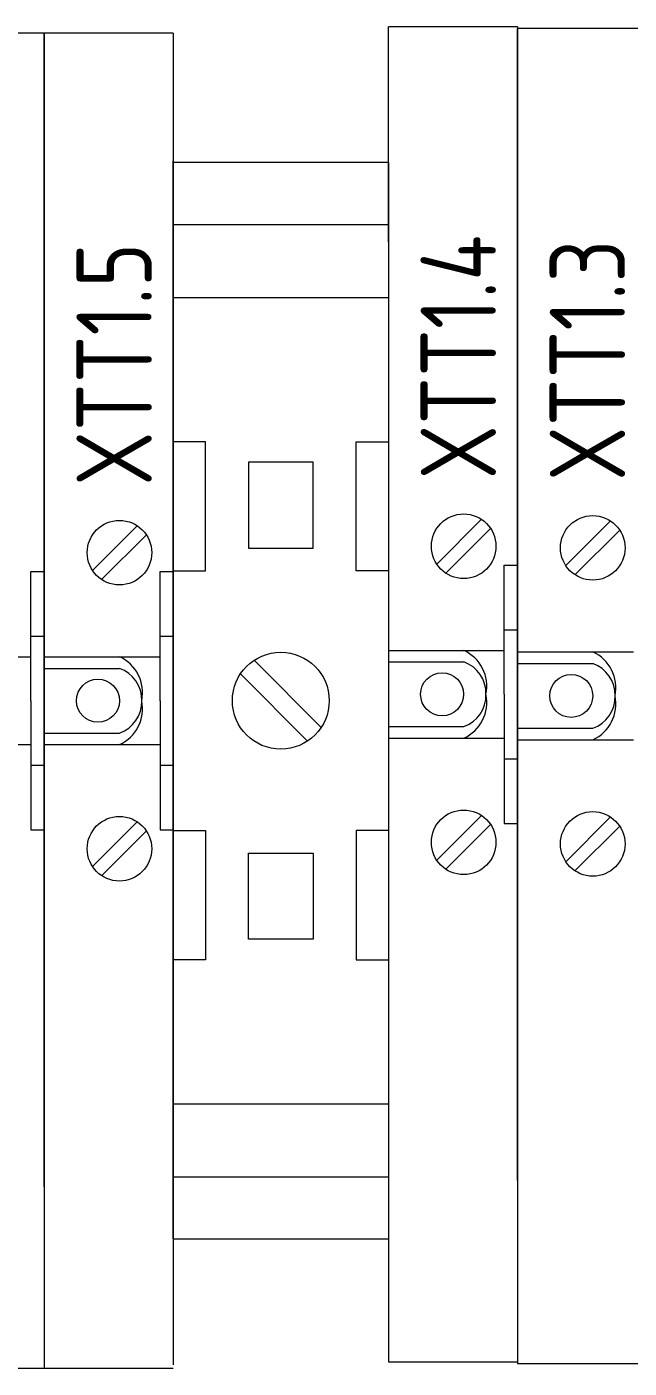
# Model space of a CAD drawing. Header units: millimetres. Extents: x 3520 to 8864, y 403 to 1747.
# Drawn here: x 7275.8 to 7303.8, y 1000.3 to 1062.6 of the extents above; entities that cross this region are included whole.
import ezdxf

# ---------------------------------------------------------------- set-up
doc = ezdxf.new("R2010")
doc.units = ezdxf.units.MM
doc.layers.add('Стерка', color=7, linetype='Continuous', lineweight=15)
doc.styles.add('ГОСТ В', font='GOST_0.TTF', dxfattribs={"height": 3.5})

msp = doc.modelspace()

# ---------------------------------------------------------------- linework, layer by layer
at = {"layer": 'Стерка', "color": 7}
for p, q in [((7276.565, 1062.328, 1518.358), (7270.565, 1062.328, 1518.358)), ((7282.565, 1062.328, 1518.358), (7276.565, 1062.328, 1518.358)), ((7276.565, 1052.328, 1518.358), (7276.565, 1062.328, 1518.358)), ((7276.565, 1062.328, 1518.358), (7276.565, 1052.328, 1518.358)), ((7282.565, 1062.328, 1518.358), (7282.565, 1052.328, 1518.358)), ((7298.565, 1062.626, 1518.358), (7292.565, 1062.626, 1518.358)), ((7292.565, 1052.626, 1518.358), (7292.565, 1062.626, 1518.358)), ((7298.565, 1062.626, 1518.358), (7298.565, 1052.626, 1518.358)), ((7304.565, 1062.552, 1518.358), (7298.565, 1062.552, 1518.358)), ((7298.565, 1052.552, 1518.358), (7298.565, 1062.552, 1518.358)), ((7298.565, 1056.626, 1518.358), (7298.565, 1006.626, 1518.358)), ((7276.565, 1056.328, 1518.358), (7276.565, 1006.328, 1518.358)), ((7282.565, 1056.402, 1518.358), (7282.565, 1006.402, 1518.358)), ((7282.565, 1056.402, 1518.358), (7282.565, 1006.402, 1518.358)), ((7282.565, 1056.402, 1518.358), (7282.565, 1006.402, 1518.358)), ((7282.565, 1056.402, 1518.358), (7282.565, 1006.402, 1518.358)), ((7282.565, 1056.402, 1518.358), (7282.565, 1006.402, 1518.358)), ((7282.565, 1006.402, 1518.358), (7282.565, 1056.402, 1518.358)), ((7282.565, 1006.402, 1518.358), (7282.565, 1056.402, 1518.358)), ((7282.565, 1056.402, 1518.358), (7282.565, 1006.402, 1518.358)), ((7282.565, 1006.402, 1518.358), (7282.565, 1056.402, 1518.358)), ((7282.565, 1006.402, 1518.358), (7282.565, 1056.402, 1518.358)), ((7282.565, 1056.402, 1518.358), (7282.565, 1006.402, 1518.358)), ((7292.565, 1056.328, 1518.358), (7282.565, 1056.328, 1518.358)), ((7282.565, 1056.328, 1518.358), (7282.565, 1006.328, 1518.358)), ((7282.565, 1006.328, 1518.358), (7282.565, 1056.328, 1518.358)), ((7282.565, 1006.328, 1518.358), (7282.565, 1056.328, 1518.358)), ((7282.565, 1056.328, 1518.358), (7282.565, 1006.328, 1518.358)), ((7282.565, 1056.328, 1518.358), (7282.565, 1006.328, 1518.358)), ((7282.565, 1056.328, 1518.358), (7282.565, 1006.328, 1518.358)), ((7292.565, 1056.328, 1518.358), (7292.565, 1006.328, 1518.358)), ((7292.565, 1054.126, 1518.358), (7292.565, 1009.126, 1518.358)), ((7298.565, 1054.126, 1518.358), (7298.565, 1009.126, 1518.358)), ((7298.565, 1054.126, 1518.358), (7298.565, 1009.126, 1518.358)), ((7298.565, 1054.126, 1518.358), (7298.565, 1009.126, 1518.358)), ((7298.565, 1054.126, 1518.358), (7298.565, 1009.126, 1518.358)), ((7298.565, 1054.126, 1518.358), (7298.565, 1009.126, 1518.358)), ((7276.565, 1053.828, 1518.358), (7276.565, 1008.828, 1518.358)), ((7276.565, 1053.828, 1518.358), (7276.565, 1008.828, 1518.358)), ((7276.565, 1053.828, 1518.358), (7276.565, 1008.828, 1518.358)), ((7276.565, 1053.828, 1518.358), (7276.565, 1008.828, 1518.358)), ((7276.565, 1053.828, 1518.358), (7276.565, 1008.828, 1518.358)), ((7276.565, 1053.828, 1518.358), (7276.565, 1008.828, 1518.358)), ((7276.565, 1008.753, 1518.358), (7276.565, 1053.753, 1518.358)), ((7282.565, 1053.902, 1518.358), (7282.565, 1008.902, 1518.358)), ((7282.565, 1053.902, 1518.358), (7282.565, 1008.902, 1518.358)), ((7282.565, 1053.828, 1518.358), (7282.565, 1008.828, 1518.358)), ((7282.565, 1053.828, 1518.358), (7282.565, 1008.828, 1518.358)), ((7282.565, 1053.828, 1518.358), (7282.565, 1008.828, 1518.358)), ((7282.565, 1053.828, 1518.358), (7282.565, 1008.828, 1518.358)), ((7282.565, 1053.828, 1518.358), (7282.565, 1008.828, 1518.358)), ((7282.565, 1053.828, 1518.358), (7282.565, 1008.828, 1518.358)), ((7282.565, 1053.828, 1518.358), (7282.565, 1008.828, 1518.358)), ((7282.565, 1008.753, 1518.358), (7282.565, 1053.753, 1518.358)), ((7298.565, 1054.052, 1518.358), (7298.565, 1009.052, 1518.358)), ((7298.565, 1009.052, 1518.358), (7298.565, 1054.052, 1518.358)), ((7282.565, 1053.446, 1518.358), (7292.565, 1053.446, 1518.358)), ((7276.565, 1010.328, 1518.358), (7276.565, 1052.328, 1518.358)), ((7276.565, 1052.328, 1518.358), (7276.565, 1010.328, 1518.358)), ((7276.565, 1010.328, 1518.358), (7276.565, 1052.328, 1518.358)), ((7276.565, 1052.328, 1518.358), (7276.565, 1010.328, 1518.358)), ((7276.565, 1010.328, 1518.358), (7276.565, 1052.328, 1518.358)), ((7276.565, 1052.328, 1518.358), (7276.565, 1010.328, 1518.358)), ((7276.565, 1010.328, 1518.358), (7276.565, 1052.328, 1518.358)), ((7276.565, 1052.328, 1518.358), (7276.565, 1010.328, 1518.358)), ((7276.565, 1052.328, 1518.358), (7276.565, 1010.328, 1518.358)), ((7276.565, 1010.328, 1518.358), (7276.565, 1052.328, 1518.358)), ((7276.565, 1052.328, 1518.358), (7276.565, 1010.328, 1518.358)), ((7276.565, 1010.328, 1518.358), (7276.565, 1052.328, 1518.358)), ((7276.565, 1052.328, 1518.358), (7276.565, 1010.328, 1518.358)), ((7276.565, 1052.328, 1518.358), (7276.565, 1010.328, 1518.358)), ((7282.565, 1052.402, 1518.358), (7282.565, 1010.402, 1518.358)), ((7282.565, 1052.402, 1518.358), (7282.565, 1010.402, 1518.358)), ((7282.565, 1010.328, 1518.358), (7282.565, 1052.328, 1518.358)), ((7282.565, 1052.328, 1518.358), (7282.565, 1010.328, 1518.358)), ((7282.565, 1010.328, 1518.358), (7282.565, 1052.328, 1518.358)), ((7282.565, 1052.328, 1518.358), (7282.565, 1010.328, 1518.358)), ((7282.565, 1010.328, 1518.358), (7282.565, 1052.328, 1518.358)), ((7282.565, 1052.328, 1518.358), (7282.565, 1010.328, 1518.358)), ((7282.565, 1010.328, 1518.358), (7282.565, 1052.328, 1518.358)), ((7282.565, 1052.328, 1518.358), (7282.565, 1010.328, 1518.358)), ((7282.565, 1052.328, 1518.358), (7282.565, 1010.328, 1518.358)), ((7282.565, 1010.328, 1518.358), (7282.565, 1052.328, 1518.358)), ((7282.565, 1052.328, 1518.358), (7282.565, 1010.328, 1518.358)), ((7282.565, 1010.328, 1518.358), (7282.565, 1052.328, 1518.358)), ((7282.565, 1052.328, 1518.358), (7282.565, 1010.328, 1518.358)), ((7282.565, 1052.328, 1518.358), (7282.565, 1010.328, 1518.358)), ((7298.565, 1010.626, 1518.358), (7298.565, 1052.626, 1518.358)), ((7298.565, 1052.626, 1518.358), (7298.565, 1010.626, 1518.358)), ((7298.565, 1010.626, 1518.358), (7298.565, 1052.626, 1518.358)), ((7298.565, 1052.626, 1518.358), (7298.565, 1010.626, 1518.358)), ((7298.565, 1010.626, 1518.358), (7298.565, 1052.626, 1518.358)), ((7298.565, 1052.626, 1518.358), (7298.565, 1010.626, 1518.358)), ((7298.565, 1010.626, 1518.358), (7298.565, 1052.626, 1518.358)), ((7298.565, 1052.626, 1518.358), (7298.565, 1010.626, 1518.358)), ((7298.565, 1052.626, 1518.358), (7298.565, 1010.626, 1518.358)), ((7298.565, 1010.626, 1518.358), (7298.565, 1052.626, 1518.358)), ((7298.565, 1052.626, 1518.358), (7298.565, 1010.626, 1518.358)), ((7298.565, 1010.626, 1518.358), (7298.565, 1052.626, 1518.358)), ((7298.565, 1052.626, 1518.358), (7298.565, 1010.626, 1518.358)), ((7298.565, 1052.626, 1518.358), (7298.565, 1010.626, 1518.358)), ((7282.565, 1050.049, 1518.358), (7292.565, 1050.049, 1518.358)), ((7298.565, 1049.126, 1518.358), (7298.565, 1014.126, 1518.358)), ((7298.565, 1049.126, 1518.358), (7298.565, 1014.126, 1518.358)), ((7276.565, 1048.828, 1518.358), (7276.565, 1013.828, 1518.358)), ((7276.565, 1048.828, 1518.358), (7276.565, 1013.828, 1518.358)), ((7282.565, 1048.902, 1518.358), (7282.565, 1013.902, 1518.358)), ((7282.565, 1048.902, 1518.358), (7282.565, 1013.902, 1518.358)), ((7282.565, 1048.828, 1518.358), (7282.565, 1013.828, 1518.358)), ((7282.565, 1048.828, 1518.358), (7282.565, 1013.828, 1518.358)), ((7282.565, 1048.828, 1518.358), (7282.565, 1013.828, 1518.358)), ((7282.565, 1048.828, 1518.358), (7282.565, 1013.828, 1518.358)), ((7282.565, 1048.828, 1518.358), (7282.565, 1013.828, 1518.358)), ((7282.565, 1008.902, 1518.358), (7282.565, 1043.902, 1518.358)), ((7282.565, 1008.902, 1518.358), (7282.565, 1043.902, 1518.358)), ((7282.565, 1008.828, 1518.358), (7282.565, 1043.828, 1518.358)), ((7282.565, 1008.828, 1518.358), (7282.565, 1043.828, 1518.358)), ((7282.565, 1008.828, 1518.358), (7282.565, 1043.828, 1518.358)), ((7284.065, 1043.358, 1518.358), (7282.565, 1043.358, 1518.358)), ((7284.065, 1037.358, 1518.358), (7284.065, 1043.358, 1518.358)), ((7291.065, 1037.358, 1518.358), (7291.065, 1043.358, 1518.358)), ((7291.065, 1043.358, 1518.358), (7292.565, 1043.358, 1518.358)), ((7287.565, 1042.409, 1518.358), (7286.065, 1042.409, 1518.358)), ((7286.065, 1042.409, 1518.358), (7286.065, 1038.409, 1518.358)), ((7289.065, 1042.409, 1518.358), (7287.565, 1042.409, 1518.358)), ((7289.065, 1038.409, 1518.358), (7289.065, 1042.409, 1518.358)), ((7280.892, 1039.455, 1518.358), (7278.814, 1037.377, 1518.358)), ((7296.892, 1039.753, 1518.358), (7294.814, 1037.675, 1518.358)), ((7297.317, 1039.329, 1518.358), (7295.238, 1037.251, 1518.358)), ((7302.892, 1039.679, 1518.358), (7300.814, 1037.6, 1518.358)), ((7303.317, 1039.254, 1518.358), (7301.238, 1037.176, 1518.358)), ((7281.317, 1039.031, 1518.358), (7279.238, 1036.952, 1518.358)), ((7286.065, 1038.409, 1518.358), (7289.065, 1038.409, 1518.358)), ((7275.952, 1034.328, 1518.358), (7275.952, 1037.328, 1518.358)), ((7275.952, 1037.328, 1518.358), (7276.565, 1037.328, 1518.358)), ((7281.952, 1034.328, 1518.358), (7281.952, 1037.328, 1518.358)), ((7281.952, 1037.328, 1518.358), (7282.565, 1037.328, 1518.358)), ((7282.565, 1037.358, 1518.358), (7284.065, 1037.358, 1518.358)), ((7292.565, 1037.358, 1518.358), (7291.065, 1037.358, 1518.358)), ((7297.952, 1034.626, 1518.358), (7297.952, 1037.626, 1518.358)), ((7297.952, 1037.626, 1518.358), (7298.565, 1037.626, 1518.358)), ((7276.565, 1026.328, 1518.358), (7276.565, 1036.328, 1518.358)), ((7282.565, 1026.402, 1518.358), (7282.565, 1036.402, 1518.358)), ((7282.565, 1026.402, 1518.358), (7282.565, 1036.402, 1518.358)), ((7282.565, 1026.328, 1518.358), (7282.565, 1036.328, 1518.358)), ((7282.565, 1026.328, 1518.358), (7282.565, 1036.328, 1518.358)), ((7282.565, 1026.328, 1518.358), (7282.565, 1036.328, 1518.358)), ((7282.565, 1026.328, 1518.358), (7282.565, 1036.328, 1518.358)), ((7298.565, 1026.626, 1518.358), (7298.565, 1036.626, 1518.358)), ((7275.952, 1031.328, 1518.358), (7275.952, 1034.328, 1518.358)), ((7275.952, 1034.328, 1518.358), (7276.565, 1034.328, 1518.358)), ((7281.952, 1031.328, 1518.358), (7281.952, 1034.328, 1518.358)), ((7281.952, 1034.328, 1518.358), (7282.565, 1034.328, 1518.358)), ((7297.952, 1031.626, 1518.358), (7297.952, 1034.626, 1518.358)), ((7297.952, 1034.626, 1518.358), (7298.565, 1034.626, 1518.358)), ((7292.565, 1033.667, 1518.358), (7297.952, 1033.667, 1518.358)), ((7298.565, 1033.592, 1518.358), (7303.952, 1033.592, 1518.358)), ((7270.565, 1033.368, 1518.358), (7275.952, 1033.368, 1518.358)), ((7276.565, 1033.368, 1518.358), (7281.952, 1033.368, 1518.358)), ((7289.442, 1030.087, 1518.358), (7286.325, 1033.205, 1518.358)), ((7292.565, 1033.126, 1518.358), (7296.065, 1033.126, 1518.358)), ((7298.565, 1033.052, 1518.358), (7302.065, 1033.052, 1518.358)), ((7276.565, 1032.828, 1518.358), (7280.065, 1032.828, 1518.358)), ((7288.806, 1029.451, 1518.358), (7285.688, 1032.569, 1518.358)), ((7275.952, 1031.328, 1518.358), (7275.952, 1028.328, 1518.358)), ((7281.952, 1031.328, 1518.358), (7281.952, 1028.328, 1518.358)), ((7282.565, 1031.402, 1518.358), (7282.565, 1021.402, 1518.358)), ((7282.565, 1031.402, 1518.358), (7282.565, 1021.402, 1518.358)), ((7282.565, 1031.328, 1518.358), (7282.565, 1021.328, 1518.358)), ((7282.565, 1031.328, 1518.358), (7282.565, 1021.328, 1518.358)), ((7282.565, 1031.328, 1518.358), (7282.565, 1021.328, 1518.358)), ((7297.952, 1031.626, 1518.358), (7297.952, 1028.626, 1518.358)), ((7276.565, 1029.828, 1518.358), (7280.065, 1029.828, 1518.358)), ((7292.565, 1030.126, 1518.358), (7296.065, 1030.126, 1518.358)), ((7298.565, 1030.052, 1518.358), (7302.065, 1030.052, 1518.358)), ((7270.565, 1029.287, 1518.358), (7275.952, 1029.287, 1518.358)), ((7276.565, 1029.287, 1518.358), (7281.952, 1029.287, 1518.358)), ((7292.565, 1029.586, 1518.358), (7297.952, 1029.586, 1518.358)), ((7298.565, 1029.511, 1518.358), (7303.952, 1029.511, 1518.358)), ((7297.952, 1028.626, 1518.358), (7298.565, 1028.626, 1518.358)), ((7297.952, 1028.626, 1518.358), (7297.952, 1025.626, 1518.358)), ((7275.952, 1028.328, 1518.358), (7276.565, 1028.328, 1518.358)), ((7275.952, 1028.328, 1518.358), (7275.952, 1025.328, 1518.358)), ((7281.952, 1028.328, 1518.358), (7282.565, 1028.328, 1518.358)), ((7281.952, 1028.328, 1518.358), (7281.952, 1025.328, 1518.358)), ((7278.814, 1023.625, 1518.358), (7280.892, 1025.704, 1518.358)), ((7294.814, 1023.923, 1518.358), (7296.892, 1026.002, 1518.358)), ((7295.238, 1023.499, 1518.358), (7297.317, 1025.577, 1518.358)), ((7297.952, 1025.626, 1518.358), (7298.565, 1025.626, 1518.358)), ((7300.814, 1023.849, 1518.358), (7302.892, 1025.927, 1518.358)), ((7301.238, 1023.424, 1518.358), (7303.317, 1025.503, 1518.358)), ((7275.952, 1025.328, 1518.358), (7276.565, 1025.328, 1518.358)), ((7279.238, 1023.201, 1518.358), (7281.317, 1025.279, 1518.358)), ((7281.952, 1025.328, 1518.358), (7282.565, 1025.328, 1518.358)), ((7282.565, 1025.298, 1518.358), (7284.065, 1025.298, 1518.358)), ((7284.065, 1025.298, 1518.358), (7284.065, 1019.298, 1518.358)), ((7292.565, 1025.298, 1518.358), (7291.065, 1025.298, 1518.358)), ((7291.065, 1025.298, 1518.358), (7291.065, 1019.298, 1518.358)), ((7286.065, 1020.247, 1518.358), (7286.065, 1024.247, 1518.358)), ((7286.065, 1024.247, 1518.358), (7289.065, 1024.247, 1518.358)), ((7289.065, 1024.247, 1518.358), (7289.065, 1020.247, 1518.358)), ((7287.565, 1020.247, 1518.358), (7286.065, 1020.247, 1518.358)), ((7289.065, 1020.247, 1518.358), (7287.565, 1020.247, 1518.358)), ((7284.065, 1019.298, 1518.358), (7282.565, 1019.298, 1518.358)), ((7291.065, 1019.298, 1518.358), (7292.565, 1019.298, 1518.358)), ((7282.565, 1012.607, 1518.358), (7292.565, 1012.607, 1518.358)), ((7292.565, 1010.626, 1518.358), (7292.565, 1000.626, 1518.358)), ((7298.565, 1010.626, 1518.358), (7298.565, 1000.779, 1518.358)), ((7298.565, 1010.552, 1518.358), (7298.565, 1000.552, 1518.358)), ((7276.565, 1010.328, 1518.358), (7276.565, 1000.328, 1518.358)), ((7276.565, 1010.328, 1518.358), (7276.565, 1000.481, 1518.358)), ((7282.565, 1010.328, 1518.358), (7282.565, 1000.481, 1518.358)), ((7282.565, 1009.21, 1518.358), (7292.565, 1009.21, 1518.358)), ((7282.565, 1006.328, 1518.358), (7292.565, 1006.328, 1518.358)), ((7292.565, 1000.626, 1518.358), (7298.565, 1000.626, 1518.358)), ((7298.565, 1000.552, 1518.358), (7304.565, 1000.552, 1518.358)), ((7270.565, 1000.328, 1518.358), (7276.565, 1000.328, 1518.358)), ((7276.565, 1000.328, 1518.358), (7282.565, 1000.328, 1518.358))]:
    msp.add_line(p, q, dxfattribs=at)
for centre, radius in [((7296.065, 1038.502, 1518.358), 1.5), ((7302.065, 1038.427, 1518.358), 1.5), ((7280.065, 1038.204, 1518.358), 1.5), ((7287.565, 1031.328, 1518.358), 2.25), ((7279.065, 1031.328, 1518.358), 1), ((7279.065, 1031.328, 1518.358), 1), ((7295.065, 1031.626, 1518.358), 1), ((7295.065, 1031.626, 1518.358), 1), ((7301.065, 1031.552, 1518.358), 1), ((7301.065, 1031.552, 1518.358), 1), ((7296.065, 1024.75, 1518.358), 1.5), ((7302.065, 1024.676, 1518.358), 1.5), ((7280.065, 1024.452, 1518.358), 1.5)]:
    msp.add_circle(centre, radius, dxfattribs=at)
for centre, radius, start, end in [((7295.312, 1032, 1518.358), 1.829, 348.19793, 65.66134), ((7301.312, 1031.926, 1518.358), 1.829, 348.19793, 65.66134), ((7279.312, 1031.702, 1518.358), 1.829, 348.19793, 65.66134), ((7295.566, 1031.673, 1518.358), 1.537, 358.25772, 71.03136), ((7301.566, 1031.598, 1518.358), 1.537, 358.25772, 71.03136), ((7279.566, 1031.375, 1518.358), 1.537, 358.25772, 71.03136), ((7279.566, 1031.281, 1518.358), 1.537, 288.96855, 1.74219), ((7279.312, 1030.954, 1518.358), 1.829, 294.33857, 11.80198), ((7295.566, 1031.579, 1518.358), 1.537, 288.96855, 1.74219), ((7295.312, 1031.252, 1518.358), 1.829, 294.33857, 11.80198), ((7301.566, 1031.505, 1518.358), 1.537, 288.96855, 1.74219), ((7301.312, 1031.178, 1518.358), 1.829, 294.33857, 11.80198)]:
    msp.add_arc(centre, radius, start, end, dxfattribs=at)

# ---------------------------------------------------------------- texts
at = {"layer": 'Стерка', "color": 7, "char_height": 3.5, "attachment_point": 7, "rotation": 89.99995, "style": 'ГОСТ В'}
for s, insert in [('XTT1.4', (7297.566, 1041.604, 1518.358)), ('XTT1.5', (7281.566, 1041.306, 1518.358)), ('XTT1.3', (7303.566, 1041.53, 1518.358))]:
    msp.add_mtext_dynamic_manual_height_columns(s, width=5, gutter_width=17.5, heights=[0], dxfattribs=dict(at, insert=insert))

doc.saveas('drawing.dxf')
